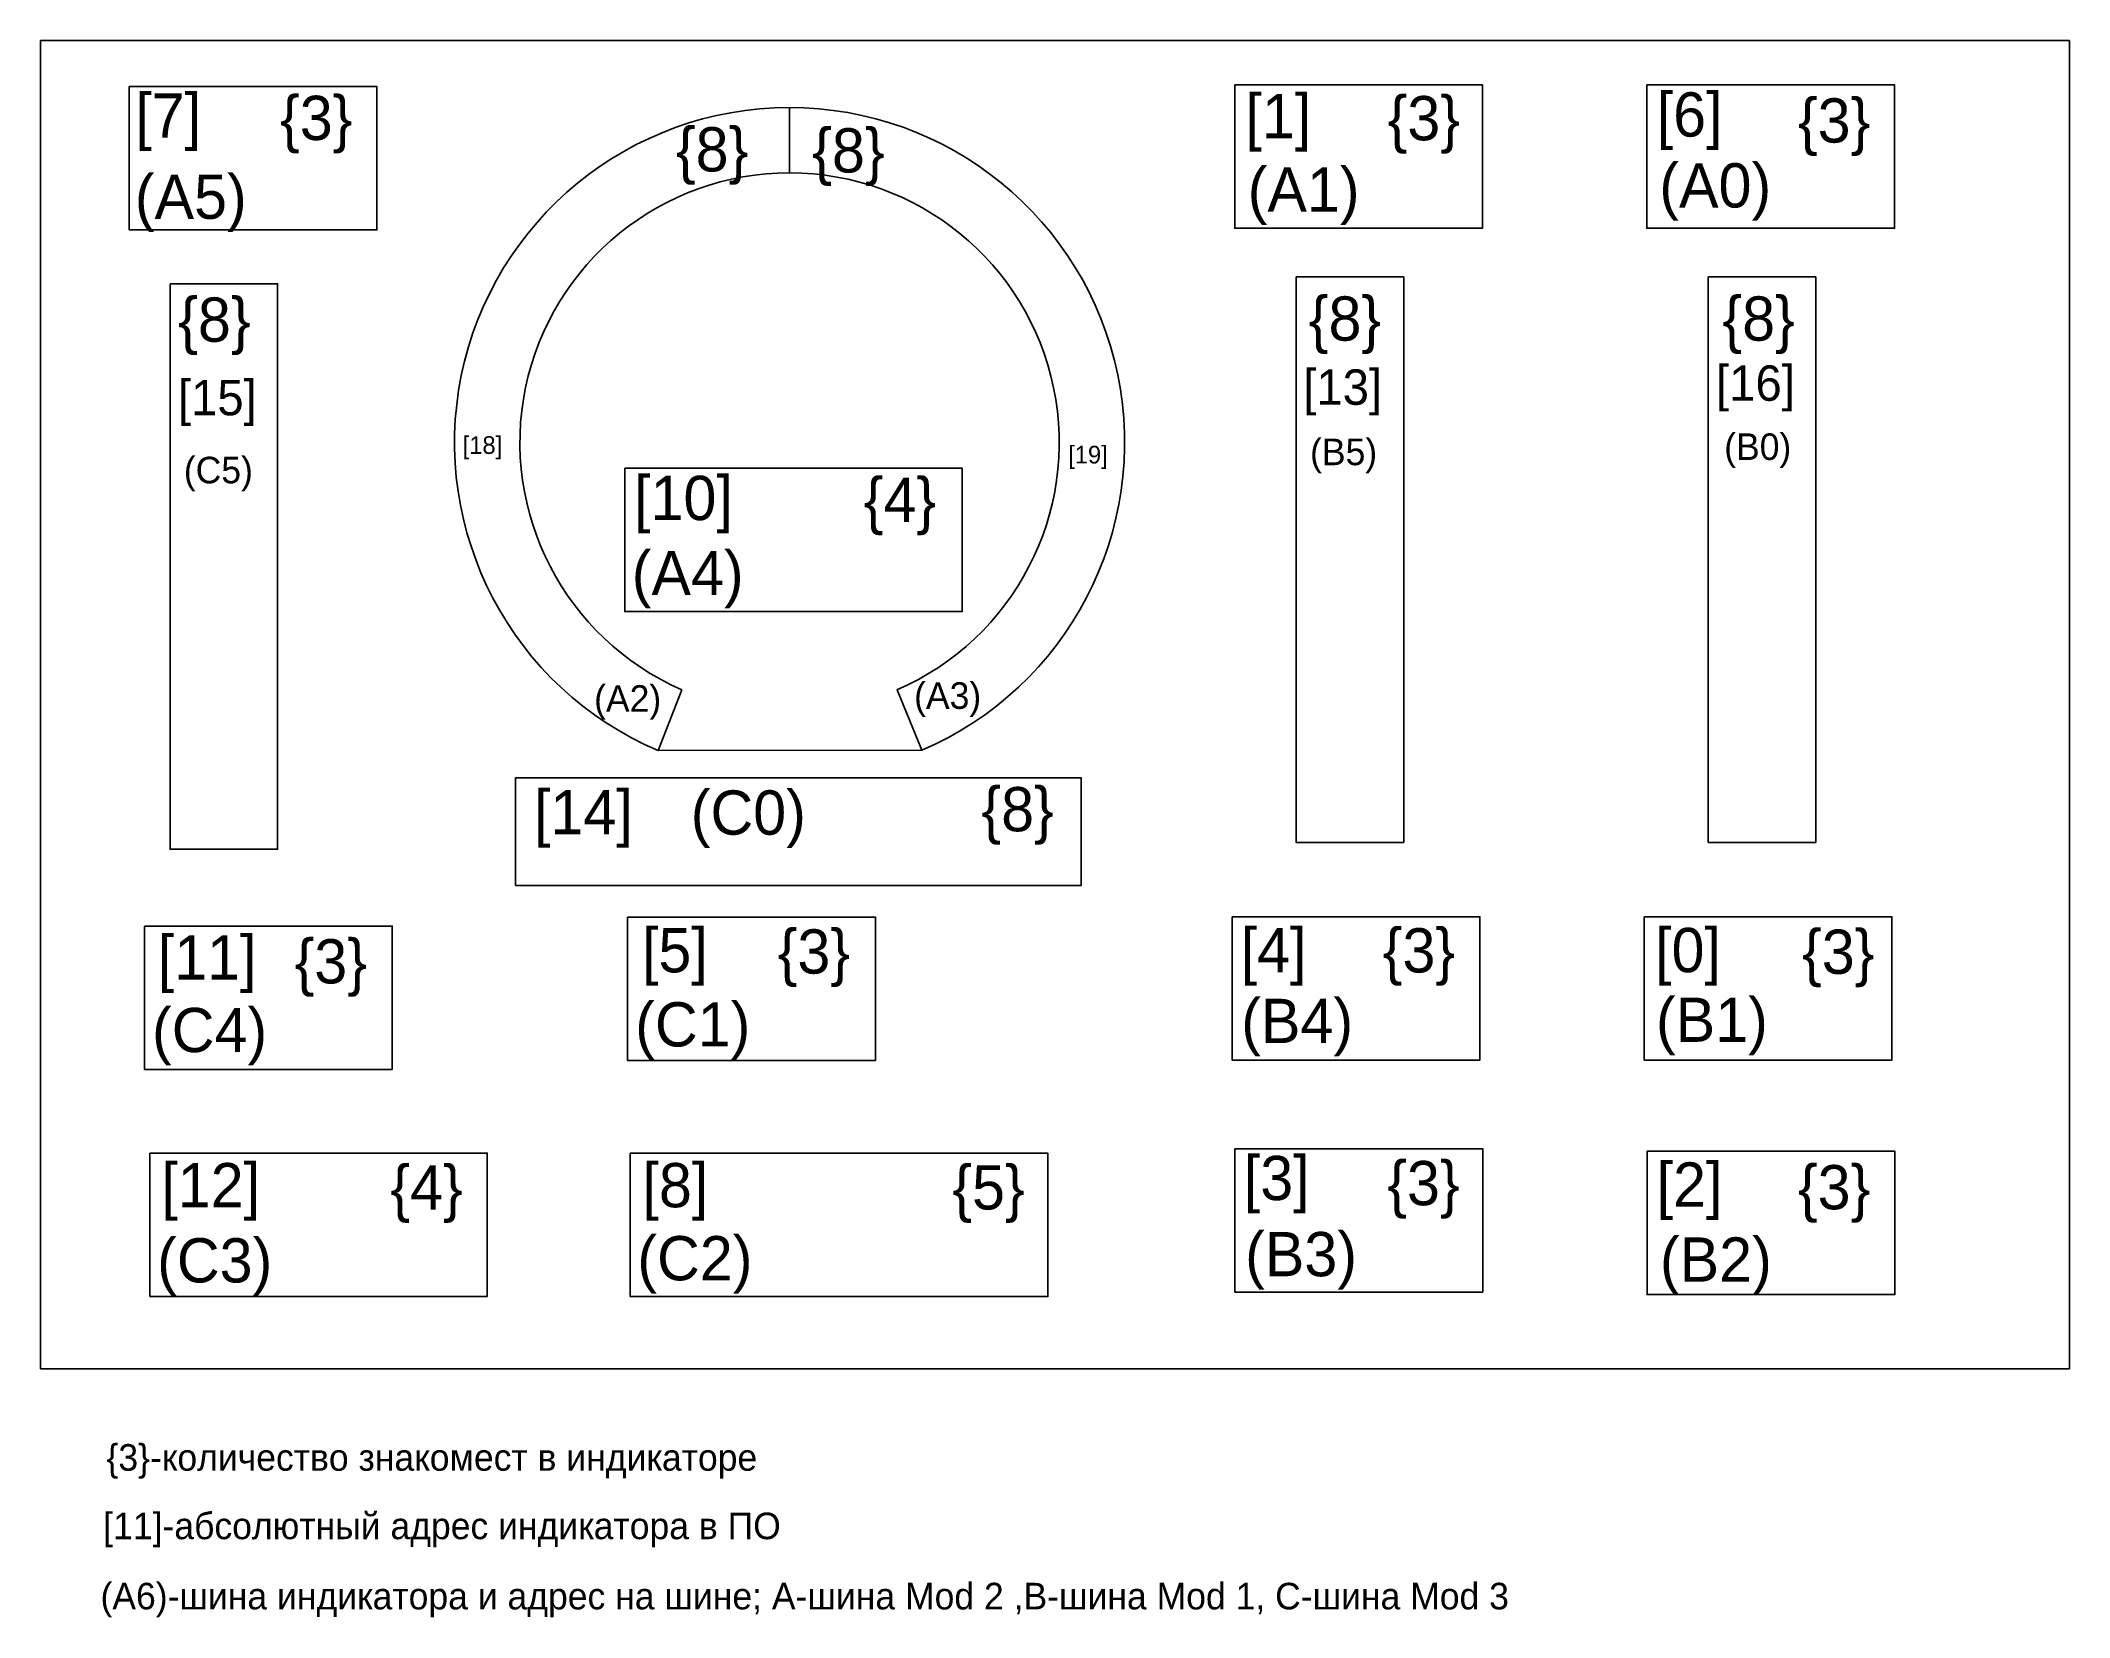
# Model space of a CAD drawing. Header units: millimetres. Extents: x 91 to 320, y 435 to 613.
import ezdxf

# ---------------------------------------------------------------- set-up
doc = ezdxf.new("R2010")
doc.units = ezdxf.units.MM

# ---------------------------------------------------------------- blocks, each defined once
blk = doc.blocks.new('1')
blk.add_lwpolyline([(106.59, 607.62), (106.59, 591.44), (134.57, 591.44), (134.57, 607.62)], close=True)
at = {"char_height": 2, "width": 12.6666, "attachment_point": 1}
for s, insert in [('{\\H2.5x;[7]}', (107.28, 606.86)), ('{\\H2.5x;\\{3\\}}', (123.62, 606.59)), ('{\\H2.5x;(A5)}', (107.23, 597.69))]:
    blk.add_mtext(s, dxfattribs=dict(at, insert=insert))
blk = doc.blocks.new('2')
blk.add_lwpolyline([(113.52, 585.94), (113.52, 522.07), (125.66, 522.07), (125.66, 585.94)], close=True)
at = {"width": 12.6666, "attachment_point": 1}
for s, insert, char_height in [('{\\H2.5x;\\{8\\}}', (114.43, 584.39), 2), ('{[15]}', (114.39, 575.08), 4), ('{\\H0.75x;(C5)}', (115.07, 566.4), 4)]:
    blk.add_mtext(s, dxfattribs=dict(at, insert=insert, char_height=char_height))
blk = doc.blocks.new('3')
blk.add_lwpolyline([(106.3, 513.68), (106.3, 497.5), (134.28, 497.5), (134.28, 513.68)], close=True)
at = {"char_height": 2, "width": 12.6666, "attachment_point": 1}
for s, insert in [('{\\H2.5x;[11]}', (107.79, 512.65)), ('{\\H2.5x;\\{3\\}}', (123.24, 512.21)), ('{\\H2.5x;(C4)}', (107.15, 504.45))]:
    blk.add_mtext(s, dxfattribs=dict(at, insert=insert))
blk = doc.blocks.new('4')
blk.add_lwpolyline([(103.73, 487.19), (103.73, 471), (141.83, 471), (141.83, 487.19)], close=True)
at = {"char_height": 2, "width": 12.6666, "attachment_point": 1}
for s, insert in [('{\\H2.5x;[12]}', (105.02, 486.06)), ('{\\H2.5x;\\{4\\}}', (130.88, 485.81)), ('{\\H2.5x;(C3)}', (104.55, 477.57))]:
    blk.add_mtext(s, dxfattribs=dict(at, insert=insert))
blk = doc.blocks.new('Дуга')
for p, q in [((178.66, 563.17), (178.66, 555.8)), ((163.81, 490.55), (166.49, 497.43)), ((193.58, 490.59), (190.79, 497.42)), ((163.81, 490.55), (193.58, 490.59))]:
    blk.add_line(p, q)
blk.add_lwpolyline([(160.05, 522.44), (160.05, 506.25), (198.16, 506.25), (198.16, 522.44)], close=True)
for radius, start, end in [(37.83, 293.2382, 246.8935), (30.45, 293.4733, 246.4468)]:
    blk.add_arc((178.66, 525.35), radius, start, end)
blk = doc.blocks.new('5')
blk.add_blockref('Дуга', (-2.7, 42.08))
at = {"width": 12.6666, "attachment_point": 1}
for s, insert, char_height in [('{\\H2.5x;\\{8\\}}', (163.12, 603.04), 2), ('{\\H2.5x;\\{8\\}}', (178.51, 602.92), 2), ('{[18]}', (139.05, 568.14), 2), ('{[19]}', (207.42, 567.06), 2), ('{\\H2.5x;[10]}', (158.4, 563.67), 2), ('{\\H2.5x;\\{4\\}}', (184.33, 563.47), 2), ('{\\H2.5x;(A4)}', (158.14, 555.19), 2), ('{\\H0.75x;(A2)}', (153.89, 540.02), 4), ('{\\H0.75x;(A3)}', (190.02, 540.35), 4)]:
    blk.add_mtext(s, dxfattribs=dict(at, insert=insert, char_height=char_height))
blk = doc.blocks.new('6')
blk.add_lwpolyline([(145.01, 512.5), (208.89, 512.5), (208.89, 524.64), (145.01, 524.64)], close=True)
at = {"char_height": 2, "width": 12.6666, "attachment_point": 1}
for s, insert in [('{\\H2.5x;[14]}', (147.1, 523.28)), ('{\\H2.5x;(C0)}', (164.8, 523.23)), ('{\\H2.5x;\\{8\\}}', (197.62, 523.61))]:
    blk.add_mtext(s, dxfattribs=dict(at, insert=insert))
blk = doc.blocks.new('7')
blk.add_lwpolyline([(161.43, 509.5), (161.43, 493.31), (189.41, 493.31), (189.41, 509.5)], close=True)
at = {"char_height": 2, "width": 12.6666, "attachment_point": 1}
for s, insert in [('{\\H2.5x;[5]}', (163.05, 508.25)), ('{\\H2.5x;\\{3\\}}', (178.37, 508.11)), ('{\\H2.5x;(C1)}', (162.29, 499.88))]:
    blk.add_mtext(s, dxfattribs=dict(at, insert=insert))
blk = doc.blocks.new('8')
blk.add_lwpolyline([(157.96, 487.17), (157.96, 470.98), (205.13, 470.98), (205.13, 487.17)], close=True)
at = {"char_height": 2, "width": 12.6666, "attachment_point": 1}
for s, insert in [('{\\H2.5x;[8]}', (159.35, 486.06)), ('{\\H2.5x;\\{5\\}}', (194.33, 485.81)), ('{\\H2.5x;(C2)}', (158.77, 477.81))]:
    blk.add_mtext(s, dxfattribs=dict(at, insert=insert))
blk = doc.blocks.new('9')
blk.add_lwpolyline([(226.22, 607.81), (226.22, 591.63), (254.2, 591.63), (254.2, 607.81)], close=True)
at = {"char_height": 2, "width": 12.6666, "attachment_point": 1}
for s, insert in [('{\\H2.5x;[1]}', (227.44, 606.8)), ('{\\H2.5x;\\{3\\}}', (243.48, 606.56)), ('{\\H2.5x;(A1)}', (227.69, 598.5))]:
    blk.add_mtext(s, dxfattribs=dict(at, insert=insert))
blk = doc.blocks.new('10')
blk.add_lwpolyline([(233.16, 586.14), (233.16, 522.26), (245.3, 522.26), (245.3, 586.14)], close=True)
at = {"width": 12.6666, "attachment_point": 1}
for s, insert, char_height in [('{\\H2.5x;\\{8\\}}', (234.58, 583.93), 2), ('{[13]}', (233.95, 575.69), 4), ('{\\H0.75x;(B5)}', (234.73, 567.87), 4)]:
    blk.add_mtext(s, dxfattribs=dict(at, insert=insert, char_height=char_height))
blk = doc.blocks.new('11')
blk.add_lwpolyline([(225.93, 513.88), (225.93, 497.69), (253.91, 497.69), (253.91, 513.88)], close=True)
at = {"char_height": 2, "width": 12.6666, "attachment_point": 1}
for s, insert in [('{\\H2.5x;[4]}', (226.89, 512.61)), ('{\\H2.5x;\\{3\\}}', (242.93, 512.58)), ('{\\H2.5x;(B4)}', (226.96, 504.61))]:
    blk.add_mtext(s, dxfattribs=dict(at, insert=insert))
blk = doc.blocks.new('12')
blk.add_lwpolyline([(226.25, 487.67), (226.25, 471.49), (254.23, 471.49), (254.23, 487.67)], close=True)
at = {"char_height": 2, "width": 12.6666, "attachment_point": 1}
for s, insert in [('{\\H2.5x;[3]}', (227.25, 486.87)), ('{\\H2.5x;\\{3\\}}', (243.44, 486.29)), ('{\\H2.5x;(B3)}', (227.4, 478.27))]:
    blk.add_mtext(s, dxfattribs=dict(at, insert=insert))
blk = doc.blocks.new('13')
blk.add_lwpolyline([(272.75, 607.81), (272.75, 591.63), (300.73, 591.63), (300.73, 607.81)], close=True)
at = {"char_height": 2, "width": 12.6666, "attachment_point": 1}
for s, insert in [('{\\H2.5x;[6]}', (273.87, 606.98)), ('{\\H2.5x;\\{3\\}}', (289.81, 606.3)), ('{\\H2.5x;(A0)}', (274.17, 598.97))]:
    blk.add_mtext(s, dxfattribs=dict(at, insert=insert))
blk = doc.blocks.new('14')
blk.add_lwpolyline([(279.69, 586.14), (279.69, 522.26), (291.83, 522.26), (291.83, 586.14)], close=True)
at = {"width": 12.6666, "attachment_point": 1}
for s, insert, char_height in [('{\\H2.5x;\\{8\\}}', (281.29, 583.93), 2), ('{[16]}', (280.56, 576.14), 4), ('{\\H0.75x;(B0)}', (281.49, 568.46), 4)]:
    blk.add_mtext(s, dxfattribs=dict(at, insert=insert, char_height=char_height))
blk = doc.blocks.new('15')
blk.add_lwpolyline([(272.47, 513.88), (272.47, 497.69), (300.44, 497.69), (300.44, 513.88)], close=True)
at = {"char_height": 2, "width": 12.6666, "attachment_point": 1}
for s, insert in [('{\\H2.5x;[0]}', (273.69, 512.61)), ('{\\H2.5x;\\{3\\}}', (290.28, 512.42)), ('{\\H2.5x;(B1)}', (273.79, 504.74))]:
    blk.add_mtext(s, dxfattribs=dict(at, insert=insert))
blk = doc.blocks.new('16')
blk.add_lwpolyline([(272.78, 487.38), (272.78, 471.2), (300.76, 471.2), (300.76, 487.38)], close=True)
at = {"char_height": 2, "width": 12.6666, "attachment_point": 1}
for s, insert in [('{\\H2.5x;[2]}', (273.86, 486.13)), ('{\\H2.5x;\\{3\\}}', (289.81, 485.83)), ('{\\H2.5x;(B2)}', (274.24, 477.66))]:
    blk.add_mtext(s, dxfattribs=dict(at, insert=insert))

msp = doc.modelspace()

# ---------------------------------------------------------------- linework, layer by layer
msp.add_lwpolyline([(91.39, 462.82), (91.39, 612.82), (320.47, 612.82), (320.47, 462.82)], close=True)

# ---------------------------------------------------------------- block references
for name, p in [('1', (-5.2, 0)), ('9', (0, 0)), ('13', (0, 0)), ('5', (0, 0)), ('2', (-7.51, -0.58)), ('10', (0, 0)), ('14', (0, 0)), ('6', (0, 4.91)), ('7', (-3.76, 4.34)), ('11', (0, 0)), ('15', (0, 0)), ('3', (-3.18, -0.87)), ('4', (0, 0)), ('8', (0, 0)), ('12', (0, 0)), ('16', (0, 0))]:
    msp.add_blockref(name, p)

# ---------------------------------------------------------------- texts
at = {"char_height": 4, "attachment_point": 1}
for s, insert, width in [('{\\H0.75x;\\{3\\}-количество знакомест в индикаторе}', (98.83, 454.31), 108.2795), ('{\\H0.75x;[11]-абсолютный адрес индикатора в ПО}', (98.46, 446.58), 108.2795), ('{\\H0.75x;(A6)-шина индикатора и адрес на шине; A-шина Mod 2 ,B-шина Mod 1, С-шина Mod 3}', (98.15, 438.65), 239.8019)]:
    msp.add_mtext(s, dxfattribs=dict(at, insert=insert, width=width))

doc.saveas('drawing.dxf')
